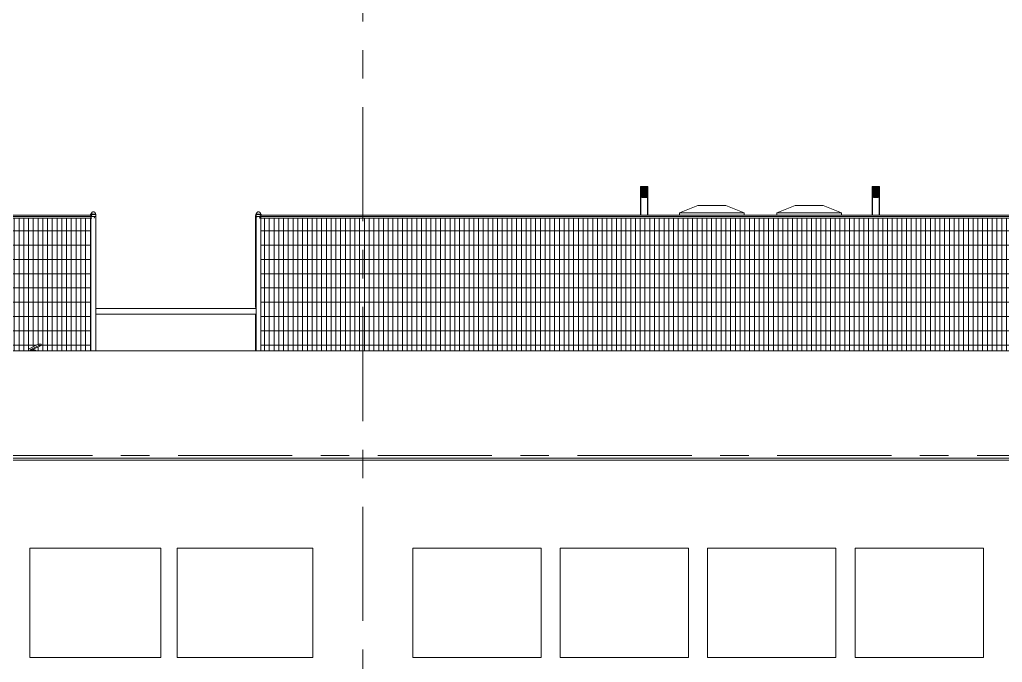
# Model space of a CAD drawing. Header units: millimetres. Extents: x -38844 to 124035, y 18225 to 48099.
# Drawn here: x 75895 to 86226, y 34590 to 41345 of the extents above; entities that cross this region are included whole.
import ezdxf

# ---------------------------------------------------------------- set-up
doc = ezdxf.new("R2010")
doc.units = ezdxf.units.MM
doc.linetypes.add('IDA - Grid Line', pattern=[2100, 1200, -300, 300, -300])
doc.layers.add('0-1', color=7, linetype='Continuous', lineweight=5)
doc.layers.add('C-_SITE----_E', color=7, linetype='Continuous', lineweight=9)
for name, color, linetype, lineweight, true_color in [('A-_FLORLEVL_E-1', 9, 'IDA - Grid Line', 9, 0x808080), ('A-_FURT----_E-1', 6, 'Continuous', 9, 0xff00ff), ('A-_ROOF----_E-1', 6, 'Continuous', 9, 0xff00ff), ('A-_WALL----_E-1', 6, 'Continuous', 9, 0xff00ff), ('C-_SITE----_E-1', 6, 'Continuous', 9, 0xff00ff), ('M-_SANIFIXR_E-2', 7, 'Continuous', 9, 0x008080), ('M-_SANIFIXR_E-3', 6, 'Continuous', 9, 0xff00ff), ('S-_ANOTGRID_E-1', 9, 'IDA - Grid Line', 9, 0x808080)]:
    doc.layers.add(name, color=color, linetype=linetype, lineweight=lineweight, true_color=true_color)

# ---------------------------------------------------------------- blocks, each defined once
blk = doc.blocks.new('1599_DB_P_S_BLK2 23 0814_rvt-2-DOOR _ WINDOW SCHEDULE - ELEVATION 2 Copy 1')
at = {"layer": 'M-_SANIFIXR_E-2'}
for points in [[(-29040, 39585), (-29040, 39590), (-29091, 39590), (-29091, 39585)], [(-29040, 39582), (-29040, 39585), (-29091, 39583), (-29091, 39582)], [(-29091, 39475), (-29040, 39475), (-29040, 39582), (-29091, 39582)], [(-26605, 39585), (-26605, 39590), (-26656, 39590), (-26656, 39585)], [(-26605, 39582), (-26605, 39585), (-26656, 39583), (-26656, 39582)], [(-26605, 39475), (-26605, 39582), (-26656, 39582), (-26656, 39475)]]:
    blk.add_hatch(color=8, dxfattribs=at).paths.add_polyline_path(points)
at = {"layer": 'M-_SANIFIXR_E-3', "color": 8}
for p, q in [((-29104, 39590), (-29101, 39590)), ((-29104, 39289), (-29104, 39590)), ((-29101, 39590), (-29091, 39590)), ((-29101, 39590), (-29101, 39289)), ((-29091, 39585), (-29091, 39590)), ((-29091, 39590), (-29040, 39590)), ((-29091, 39582), (-29091, 39585)), ((-29091, 39585), (-29040, 39585)), ((-29091, 39475), (-29091, 39582)), ((-29040, 39590), (-29031, 39590)), ((-29040, 39590), (-29040, 39585)), ((-29040, 39585), (-29040, 39582)), ((-29040, 39582), (-29040, 39475)), ((-29031, 39590), (-29028, 39590)), ((-29031, 39590), (-29031, 39289)), ((-29028, 39590), (-29028, 39289)), ((-26668, 39590), (-26665, 39590)), ((-26668, 39289), (-26668, 39590)), ((-26665, 39590), (-26656, 39590)), ((-26665, 39289), (-26665, 39590)), ((-26656, 39585), (-26656, 39590)), ((-26656, 39590), (-26605, 39590)), ((-26656, 39582), (-26656, 39585)), ((-26656, 39585), (-26605, 39585)), ((-26656, 39475), (-26656, 39582)), ((-26605, 39590), (-26595, 39590)), ((-26605, 39590), (-26605, 39585)), ((-26605, 39585), (-26605, 39582)), ((-26605, 39582), (-26605, 39475)), ((-26595, 39590), (-26592, 39590)), ((-26595, 39289), (-26595, 39590)), ((-26592, 39590), (-26592, 39289)), ((-29091, 39475), (-29040, 39475)), ((-26656, 39475), (-26605, 39475)), ((-28503, 39390), (-28696, 39315)), ((-28503, 39390), (-28209, 39390)), ((-28016, 39315), (-28209, 39390)), ((-27480, 39390), (-27673, 39315)), ((-27480, 39390), (-27186, 39390)), ((-26993, 39315), (-27186, 39390)), ((-28696, 39315), (-28696, 39290)), ((-28696, 39315), (-28016, 39315)), ((-28696, 39290), (-28016, 39290)), ((-28016, 39290), (-28016, 39315)), ((-27673, 39315), (-27673, 39290)), ((-27673, 39315), (-26993, 39315)), ((-27673, 39290), (-26993, 39290)), ((-26993, 39290), (-26993, 39315))]:
    blk.add_line(p, q, dxfattribs=at)
blk = doc.blocks.new('IDA- Fire Extinguisher - 3kg AB-3508502-DOOR _ WINDOW SCHEDULE - ELEVATION 2 Copy 1')
at = {"layer": 'A-_FURT----_E-1'}
for p, q in [((-9034, 37935), (-9137, 37882)), ((-9119, 37873), (-9026, 37921)), ((-9004, 37921), (-9097, 37873)), ((-9026, 37935), (-9034, 37935)), ((-9026, 37921), (-9026, 37935)), ((-9004, 37935), (-9026, 37935)), ((-9004, 37921), (-9026, 37921)), ((-9004, 37935), (-9004, 37921)), ((-9137, 37882), (-9137, 37865)), ((-9119, 37865), (-9119, 37873)), ((-9097, 37873), (-9119, 37873)), ((-9097, 37873), (-9097, 37865)), ((-9073, 37874), (-9089, 37874))]:
    blk.add_line(p, q, dxfattribs=at)
for centre, end_param in [((-9089, 37839), 6.544985), ((-9073, 37839), 6.283185)]:
    blk.add_ellipse(centre, major_axis=(0, 35), ratio=0.707107, start_param=5.576036, end_param=end_param, dxfattribs=at)
blk = doc.blocks.new('BRC FENCE - BRC FENCE-6054296-DOOR _ WINDOW SCHEDULE - ELEVATION 2 Copy 1')
at = {"layer": 'C-_SITE----_E'}
h = blk.add_hatch(dxfattribs=at)
h.set_pattern_fill('FP_3', color=256, style=0, pattern_type=2)
h.set_pattern_definition([(0, (-28880.76, 38224.78), (0, 150), []), (90, (-28880.76, 38224.78), (-50, 3e-15), [])])
h.paths.add_polyline_path([(-26684, 37865), (-24664, 37865), (-24664, 39260), (-33098, 39260), (-33098, 37865), (-26859, 37865)])
at = {"layer": 'C-_SITE----_E-1'}
for p, q in [((-33146, 39297), (-33146, 39275)), ((-33146, 39275), (-33146, 37865)), ((-33137, 39297), (-33145, 39297)), ((-33121, 39275), (-33145, 39275)), ((-33145, 39275), (-33121, 39275)), ((-33121, 39302), (-33143, 39302)), ((-33121, 39297), (-33136, 39297)), ((-33100, 39302), (-33121, 39302)), ((-33098, 39297), (-33121, 39297)), ((-33102, 39275), (-33121, 39275)), ((-33121, 39275), (-33102, 39275)), ((-24655, 39290), (-33107, 39290)), ((-33103, 39275), (-24659, 39275)), ((-33096, 39275), (-33096, 39297)), ((-33096, 37865), (-33096, 39275)), ((-24665, 39297), (-24665, 39275)), ((-24665, 39275), (-24665, 37865)), ((-24640, 39297), (-24664, 39297)), ((-24640, 39302), (-24662, 39302)), ((-24640, 39275), (-24660, 39275)), ((-24660, 39275), (-24640, 39275)), ((-24618, 39302), (-24640, 39302)), ((-24616, 39297), (-24640, 39297)), ((-24616, 39275), (-24640, 39275)), ((-24640, 39275), (-24616, 39275)), ((-24615, 39275), (-24615, 39297)), ((-24615, 37865), (-24615, 39275)), ((-33107, 39260), (-24655, 39260))]:
    blk.add_line(p, q, dxfattribs=at)
at = {"layer": 'C-_SITE----_E-1', "flags": 128}
for points in [[(-33146, 39297), (-33147, 39297), (-33147, 39297), (-33147, 39297), (-33147, 39297), (-33147, 39297), (-33147, 39297), (-33147, 39297), (-33147, 39297), (-33147, 39297), (-33147, 39297), (-33147, 39297), (-33148, 39297), (-33148, 39297), (-33148, 39297), (-33148, 39297), (-33148, 39297), (-33148, 39298), (-33148, 39298), (-33148, 39298), (-33148, 39298), (-33148, 39298), (-33148, 39298), (-33148, 39298), (-33148, 39298), (-33148, 39298), (-33148, 39298), (-33149, 39298), (-33149, 39298), (-33149, 39298), (-33149, 39299), (-33149, 39299), (-33149, 39299), (-33149, 39299), (-33149, 39299), (-33149, 39299), (-33149, 39299), (-33149, 39299), (-33149, 39299), (-33149, 39299), (-33149, 39299), (-33149, 39300), (-33149, 39300), (-33149, 39300), (-33149, 39300), (-33149, 39300), (-33149, 39300), (-33149, 39300), (-33149, 39300), (-33149, 39300), (-33149, 39300), (-33149, 39300), (-33148, 39301), (-33148, 39301), (-33148, 39301), (-33148, 39301), (-33148, 39301), (-33148, 39301), (-33148, 39301), (-33148, 39301), (-33148, 39301), (-33148, 39301), (-33148, 39301), (-33148, 39301), (-33148, 39301), (-33148, 39301), (-33148, 39301), (-33147, 39302), (-33147, 39302), (-33147, 39302), (-33147, 39302), (-33147, 39302), (-33147, 39302), (-33147, 39302), (-33147, 39302), (-33147, 39302), (-33147, 39302), (-33147, 39302), (-33146, 39302), (-33146, 39302)], [(-33121, 39302), (-33122, 39302), (-33123, 39302), (-33124, 39302), (-33125, 39302), (-33126, 39302), (-33127, 39302), (-33128, 39302), (-33129, 39302), (-33130, 39302), (-33131, 39302), (-33132, 39302), (-33133, 39302), (-33134, 39302), (-33135, 39302), (-33136, 39302), (-33136, 39302), (-33137, 39302), (-33138, 39302), (-33139, 39302), (-33139, 39302), (-33140, 39302), (-33141, 39302), (-33141, 39302), (-33142, 39302), (-33142, 39302), (-33143, 39302), (-33143, 39302), (-33144, 39302), (-33144, 39302), (-33145, 39302), (-33145, 39302), (-33145, 39302), (-33146, 39302), (-33146, 39302), (-33146, 39302), (-33146, 39302), (-33146, 39302), (-33146, 39302), (-33146, 39302)], [(-33146, 39302), (-33146, 39302), (-33146, 39302), (-33146, 39302), (-33146, 39302), (-33146, 39302), (-33146, 39302), (-33145, 39302), (-33145, 39302), (-33145, 39302), (-33144, 39302), (-33144, 39302), (-33144, 39302), (-33143, 39302)], [(-33144, 39297), (-33145, 39297), (-33145, 39297), (-33145, 39297), (-33146, 39297), (-33146, 39297), (-33146, 39297), (-33146, 39297), (-33146, 39297), (-33146, 39297), (-33146, 39297)], [(-33146, 39297), (-33146, 39297), (-33146, 39297), (-33146, 39297), (-33146, 39297), (-33146, 39297), (-33146, 39297), (-33145, 39297), (-33145, 39297), (-33145, 39297), (-33144, 39297), (-33144, 39297), (-33144, 39297), (-33143, 39297), (-33143, 39297), (-33142, 39297), (-33141, 39297), (-33141, 39297), (-33140, 39297), (-33140, 39297), (-33139, 39297), (-33138, 39297), (-33137, 39297), (-33137, 39297), (-33136, 39297), (-33135, 39297), (-33134, 39297), (-33133, 39297), (-33132, 39297), (-33131, 39297), (-33130, 39297), (-33130, 39297), (-33129, 39297), (-33128, 39297), (-33127, 39297), (-33126, 39297), (-33125, 39297), (-33124, 39297), (-33123, 39297), (-33122, 39297), (-33121, 39297)], [(-33144, 39302), (-33144, 39303), (-33144, 39304), (-33144, 39305), (-33144, 39305), (-33144, 39306), (-33144, 39307), (-33144, 39308), (-33143, 39309), (-33143, 39310), (-33143, 39311), (-33142, 39312), (-33142, 39312), (-33141, 39313), (-33141, 39314), (-33140, 39315), (-33140, 39315), (-33139, 39316), (-33139, 39317), (-33138, 39318), (-33137, 39318), (-33137, 39319), (-33136, 39319), (-33135, 39320), (-33135, 39321), (-33134, 39321), (-33133, 39322), (-33132, 39322), (-33131, 39322), (-33131, 39323), (-33130, 39323), (-33129, 39324), (-33128, 39324), (-33127, 39324), (-33126, 39324), (-33125, 39324), (-33124, 39325), (-33123, 39325), (-33123, 39325), (-33122, 39325), (-33121, 39325)], [(-33121, 39325), (-33120, 39325), (-33120, 39325), (-33119, 39325), (-33118, 39324), (-33117, 39324), (-33116, 39324), (-33115, 39324), (-33114, 39324), (-33113, 39323), (-33112, 39323), (-33112, 39323), (-33111, 39322), (-33110, 39322), (-33109, 39321), (-33108, 39321), (-33108, 39320), (-33107, 39320), (-33106, 39319), (-33106, 39318), (-33105, 39318), (-33104, 39317), (-33104, 39316), (-33103, 39316), (-33103, 39315), (-33102, 39314), (-33102, 39313), (-33101, 39313), (-33101, 39312), (-33100, 39311), (-33100, 39310), (-33100, 39309), (-33099, 39308), (-33099, 39307), (-33099, 39307), (-33099, 39306), (-33099, 39305), (-33099, 39304), (-33098, 39303), (-33098, 39302), (-33098, 39302)], [(-33096, 39302), (-33096, 39302), (-33096, 39302), (-33097, 39302), (-33097, 39302), (-33097, 39302), (-33097, 39302), (-33097, 39302), (-33098, 39302), (-33098, 39302), (-33098, 39302), (-33099, 39302), (-33099, 39302), (-33100, 39302), (-33100, 39302), (-33101, 39302), (-33101, 39302), (-33102, 39302), (-33103, 39302), (-33103, 39302), (-33104, 39302), (-33105, 39302), (-33105, 39302), (-33106, 39302), (-33107, 39302), (-33108, 39302), (-33109, 39302), (-33110, 39302), (-33111, 39302), (-33111, 39302), (-33112, 39302), (-33113, 39302), (-33114, 39302), (-33115, 39302), (-33116, 39302), (-33117, 39302), (-33118, 39302), (-33119, 39302), (-33120, 39302), (-33121, 39302), (-33121, 39302)], [(-33121, 39297), (-33120, 39297), (-33119, 39297), (-33118, 39297), (-33117, 39297), (-33116, 39297), (-33115, 39297), (-33115, 39297), (-33114, 39297), (-33113, 39297), (-33112, 39297), (-33111, 39297), (-33110, 39297), (-33109, 39297), (-33108, 39297), (-33107, 39297), (-33106, 39297), (-33106, 39297), (-33105, 39297), (-33104, 39297), (-33103, 39297), (-33103, 39297), (-33102, 39297), (-33102, 39297), (-33101, 39297), (-33100, 39297), (-33100, 39297), (-33099, 39297), (-33099, 39297), (-33098, 39297), (-33098, 39297), (-33098, 39297), (-33097, 39297), (-33097, 39297), (-33097, 39297), (-33097, 39297), (-33097, 39297), (-33097, 39297), (-33096, 39297), (-33096, 39297)], [(-33099, 39302), (-33099, 39302), (-33098, 39302), (-33098, 39302), (-33098, 39302), (-33097, 39302), (-33097, 39302), (-33097, 39302), (-33097, 39302), (-33097, 39302), (-33097, 39302), (-33096, 39302), (-33096, 39302)], [(-33096, 39297), (-33096, 39297), (-33096, 39297), (-33097, 39297), (-33097, 39297), (-33097, 39297), (-33097, 39297), (-33097, 39297), (-33098, 39297), (-33098, 39297), (-33098, 39297)], [(-33096, 39302), (-33096, 39302), (-33096, 39302), (-33096, 39302), (-33096, 39302), (-33096, 39302), (-33096, 39302), (-33096, 39302), (-33096, 39302), (-33096, 39302), (-33095, 39302), (-33095, 39302), (-33095, 39301), (-33095, 39301), (-33095, 39301), (-33095, 39301), (-33095, 39301), (-33095, 39301), (-33095, 39301), (-33095, 39301), (-33095, 39301), (-33095, 39301), (-33095, 39301), (-33095, 39301), (-33094, 39301), (-33094, 39301), (-33094, 39301), (-33094, 39300), (-33094, 39300), (-33094, 39300), (-33094, 39300), (-33094, 39300), (-33094, 39300), (-33094, 39300), (-33094, 39300), (-33094, 39300), (-33094, 39300), (-33094, 39300), (-33094, 39299), (-33094, 39299), (-33094, 39299), (-33094, 39299), (-33094, 39299), (-33094, 39299), (-33094, 39299), (-33094, 39299), (-33094, 39299), (-33094, 39299), (-33094, 39299), (-33094, 39298), (-33094, 39298), (-33094, 39298), (-33094, 39298), (-33094, 39298), (-33094, 39298), (-33094, 39298), (-33095, 39298), (-33095, 39298), (-33095, 39298), (-33095, 39298), (-33095, 39298), (-33095, 39298), (-33095, 39297), (-33095, 39297), (-33095, 39297), (-33095, 39297), (-33095, 39297), (-33095, 39297), (-33095, 39297), (-33096, 39297), (-33096, 39297), (-33096, 39297), (-33096, 39297), (-33096, 39297), (-33096, 39297), (-33096, 39297), (-33096, 39297), (-33096, 39297), (-33096, 39297), (-33096, 39297)], [(-24665, 39297), (-24665, 39297), (-24665, 39297), (-24665, 39297), (-24665, 39297), (-24666, 39297), (-24666, 39297), (-24666, 39297), (-24666, 39297), (-24666, 39297), (-24666, 39297), (-24666, 39297), (-24666, 39297), (-24666, 39297), (-24666, 39297), (-24666, 39297), (-24667, 39298), (-24667, 39298), (-24667, 39298), (-24667, 39298), (-24667, 39298), (-24667, 39298), (-24667, 39298), (-24667, 39298), (-24667, 39298), (-24667, 39298), (-24667, 39298), (-24667, 39298), (-24667, 39298), (-24667, 39298), (-24667, 39299), (-24667, 39299), (-24667, 39299), (-24667, 39299), (-24667, 39299), (-24667, 39299), (-24667, 39299), (-24667, 39299), (-24667, 39299), (-24667, 39299), (-24667, 39299), (-24667, 39300), (-24667, 39300), (-24667, 39300), (-24667, 39300), (-24667, 39300), (-24667, 39300), (-24667, 39300), (-24667, 39300), (-24667, 39300), (-24667, 39300), (-24667, 39300), (-24667, 39301), (-24667, 39301), (-24667, 39301), (-24667, 39301), (-24667, 39301), (-24667, 39301), (-24667, 39301), (-24667, 39301), (-24667, 39301), (-24667, 39301), (-24667, 39301), (-24666, 39301), (-24666, 39301), (-24666, 39301), (-24666, 39302), (-24666, 39302), (-24666, 39302), (-24666, 39302), (-24666, 39302), (-24666, 39302), (-24666, 39302), (-24666, 39302), (-24666, 39302), (-24665, 39302), (-24665, 39302), (-24665, 39302), (-24665, 39302), (-24665, 39302)], [(-24640, 39302), (-24641, 39302), (-24642, 39302), (-24643, 39302), (-24644, 39302), (-24645, 39302), (-24646, 39302), (-24647, 39302), (-24648, 39302), (-24649, 39302), (-24650, 39302), (-24651, 39302), (-24652, 39302), (-24653, 39302), (-24653, 39302), (-24654, 39302), (-24655, 39302), (-24656, 39302), (-24657, 39302), (-24657, 39302), (-24658, 39302), (-24659, 39302), (-24659, 39302), (-24660, 39302), (-24661, 39302), (-24661, 39302), (-24662, 39302), (-24662, 39302), (-24663, 39302), (-24663, 39302), (-24663, 39302), (-24664, 39302), (-24664, 39302), (-24664, 39302), (-24665, 39302), (-24665, 39302), (-24665, 39302), (-24665, 39302), (-24665, 39302), (-24665, 39302)], [(-24665, 39302), (-24665, 39302), (-24665, 39302), (-24665, 39302), (-24665, 39302), (-24665, 39302), (-24664, 39302), (-24664, 39302), (-24664, 39302), (-24664, 39302), (-24663, 39302), (-24663, 39302), (-24662, 39302), (-24662, 39302)], [(-24663, 39297), (-24663, 39297), (-24664, 39297), (-24664, 39297), (-24664, 39297), (-24665, 39297), (-24665, 39297), (-24665, 39297), (-24665, 39297), (-24665, 39297), (-24665, 39297)], [(-24665, 39297), (-24665, 39297), (-24665, 39297), (-24665, 39297), (-24665, 39297), (-24665, 39297), (-24664, 39297), (-24664, 39297), (-24664, 39297), (-24664, 39297), (-24663, 39297), (-24663, 39297), (-24662, 39297), (-24662, 39297), (-24661, 39297), (-24661, 39297), (-24660, 39297), (-24660, 39297), (-24659, 39297), (-24658, 39297), (-24658, 39297), (-24657, 39297), (-24656, 39297), (-24655, 39297), (-24654, 39297), (-24654, 39297), (-24653, 39297), (-24652, 39297), (-24651, 39297), (-24650, 39297), (-24649, 39297), (-24648, 39297), (-24647, 39297), (-24646, 39297), (-24645, 39297), (-24644, 39297), (-24643, 39297), (-24642, 39297), (-24641, 39297), (-24640, 39297), (-24640, 39297)], [(-24663, 39302), (-24663, 39303), (-24663, 39304), (-24663, 39305), (-24663, 39305), (-24663, 39306), (-24662, 39307), (-24662, 39308), (-24662, 39309), (-24662, 39310), (-24661, 39311), (-24661, 39312), (-24661, 39312), (-24660, 39313), (-24660, 39314), (-24659, 39315), (-24659, 39316), (-24658, 39316), (-24657, 39317), (-24657, 39318), (-24656, 39318), (-24655, 39319), (-24655, 39320), (-24654, 39320), (-24653, 39321), (-24653, 39321), (-24652, 39322), (-24651, 39322), (-24650, 39323), (-24649, 39323), (-24648, 39323), (-24648, 39324), (-24647, 39324), (-24646, 39324), (-24645, 39324), (-24644, 39324), (-24643, 39325), (-24642, 39325), (-24641, 39325), (-24640, 39325), (-24640, 39325)], [(-24640, 39325), (-24639, 39325), (-24638, 39325), (-24637, 39325), (-24636, 39325), (-24636, 39324), (-24635, 39324), (-24634, 39324), (-24633, 39324), (-24632, 39323), (-24631, 39323), (-24630, 39323), (-24629, 39322), (-24629, 39322), (-24628, 39321), (-24627, 39321), (-24626, 39320), (-24626, 39320), (-24625, 39319), (-24624, 39318), (-24624, 39318), (-24623, 39317), (-24622, 39316), (-24622, 39316), (-24621, 39315), (-24621, 39314), (-24620, 39313), (-24620, 39313), (-24619, 39312), (-24619, 39311), (-24619, 39310), (-24618, 39309), (-24618, 39308), (-24618, 39308), (-24618, 39307), (-24617, 39306), (-24617, 39305), (-24617, 39304), (-24617, 39303), (-24617, 39302), (-24617, 39302)], [(-24615, 39302), (-24615, 39302), (-24615, 39302), (-24615, 39302), (-24615, 39302), (-24616, 39302), (-24616, 39302), (-24616, 39302), (-24616, 39302), (-24617, 39302), (-24617, 39302), (-24617, 39302), (-24618, 39302), (-24618, 39302), (-24619, 39302), (-24619, 39302), (-24620, 39302), (-24621, 39302), (-24621, 39302), (-24622, 39302), (-24623, 39302), (-24623, 39302), (-24624, 39302), (-24625, 39302), (-24626, 39302), (-24627, 39302), (-24627, 39302), (-24628, 39302), (-24629, 39302), (-24630, 39302), (-24631, 39302), (-24632, 39302), (-24633, 39302), (-24634, 39302), (-24635, 39302), (-24636, 39302), (-24637, 39302), (-24638, 39302), (-24639, 39302), (-24640, 39302), (-24640, 39302)], [(-24640, 39297), (-24639, 39297), (-24638, 39297), (-24637, 39297), (-24636, 39297), (-24635, 39297), (-24634, 39297), (-24633, 39297), (-24632, 39297), (-24631, 39297), (-24630, 39297), (-24629, 39297), (-24629, 39297), (-24628, 39297), (-24627, 39297), (-24626, 39297), (-24625, 39297), (-24624, 39297), (-24624, 39297), (-24623, 39297), (-24622, 39297), (-24621, 39297), (-24621, 39297), (-24620, 39297), (-24620, 39297), (-24619, 39297), (-24619, 39297), (-24618, 39297), (-24618, 39297), (-24617, 39297), (-24617, 39297), (-24616, 39297), (-24616, 39297), (-24616, 39297), (-24616, 39297), (-24615, 39297), (-24615, 39297), (-24615, 39297), (-24615, 39297), (-24615, 39297)], [(-24618, 39302), (-24618, 39302), (-24617, 39302), (-24617, 39302), (-24616, 39302), (-24616, 39302), (-24616, 39302), (-24616, 39302), (-24615, 39302), (-24615, 39302), (-24615, 39302), (-24615, 39302), (-24615, 39302)], [(-24615, 39297), (-24615, 39297), (-24615, 39297), (-24615, 39297), (-24615, 39297), (-24616, 39297), (-24616, 39297), (-24616, 39297), (-24616, 39297), (-24617, 39297), (-24617, 39297)], [(-24615, 39302), (-24615, 39302), (-24615, 39302), (-24615, 39302), (-24615, 39302), (-24615, 39302), (-24615, 39302), (-24614, 39302), (-24614, 39302), (-24614, 39302), (-24614, 39302), (-24614, 39302), (-24614, 39302), (-24614, 39301), (-24614, 39301), (-24614, 39301), (-24614, 39301), (-24614, 39301), (-24614, 39301), (-24613, 39301), (-24613, 39301), (-24613, 39301), (-24613, 39301), (-24613, 39301), (-24613, 39301), (-24613, 39301), (-24613, 39301), (-24613, 39301), (-24613, 39300), (-24613, 39300), (-24613, 39300), (-24613, 39300), (-24613, 39300), (-24613, 39300), (-24613, 39300), (-24613, 39300), (-24613, 39300), (-24613, 39300), (-24613, 39300), (-24613, 39299), (-24613, 39299), (-24613, 39299), (-24613, 39299), (-24613, 39299), (-24613, 39299), (-24613, 39299), (-24613, 39299), (-24613, 39299), (-24613, 39299), (-24613, 39299), (-24613, 39298), (-24613, 39298), (-24613, 39298), (-24613, 39298), (-24613, 39298), (-24613, 39298), (-24613, 39298), (-24613, 39298), (-24613, 39298), (-24613, 39298), (-24613, 39298), (-24614, 39298), (-24614, 39298), (-24614, 39297), (-24614, 39297), (-24614, 39297), (-24614, 39297), (-24614, 39297), (-24614, 39297), (-24614, 39297), (-24614, 39297), (-24614, 39297), (-24614, 39297), (-24615, 39297), (-24615, 39297), (-24615, 39297), (-24615, 39297), (-24615, 39297), (-24615, 39297), (-24615, 39297)]]:
    blk.add_lwpolyline(points, dxfattribs=at)
blk = doc.blocks.new('BRC FENCE - BRC FENCE-6054493-DOOR _ WINDOW SCHEDULE - ELEVATION 2 Copy 1')
at = {"layer": 'C-_SITE----_E-1'}
for p, q in [((-33152, 39283), (-33152, 39261)), ((-33152, 39261), (-33152, 38320)), ((-33146, 39283), (-33151, 39283)), ((-33146, 39261), (-33151, 39261)), ((-33151, 39261), (-33146, 39261)), ((-33146, 39288), (-33149, 39288)), ((-33146, 39297), (-33146, 39275)), ((-33146, 39275), (-33146, 37865)), ((-33137, 39297), (-33145, 39297)), ((-33121, 39275), (-33145, 39275)), ((-33145, 39275), (-33121, 39275)), ((-33121, 39302), (-33143, 39302)), ((-33135, 39280), (-33139, 39270)), ((-33136, 39309), (-33135, 39309)), ((-33121, 39297), (-33136, 39297)), ((-33100, 39302), (-33121, 39302)), ((-33098, 39297), (-33121, 39297)), ((-33102, 39275), (-33121, 39275)), ((-33121, 39275), (-33102, 39275)), ((-33112, 39259), (-33107, 39269)), ((-33109, 39302), (-33108, 39301)), ((-33106, 39298), (-33106, 39297)), ((-33096, 39275), (-33096, 39297)), ((-33096, 37865), (-33096, 39275)), ((-33152, 38250), (-33152, 37865))]:
    blk.add_line(p, q, dxfattribs=at)
at = {"layer": 'C-_SITE----_E-1', "flags": 128}
for points in [[(-33152, 39283), (-33152, 39283), (-33152, 39283), (-33152, 39283), (-33152, 39283), (-33152, 39283), (-33152, 39283), (-33152, 39283), (-33153, 39283), (-33153, 39283), (-33153, 39283), (-33153, 39283), (-33153, 39284), (-33153, 39284), (-33153, 39284), (-33153, 39284), (-33153, 39284), (-33153, 39284), (-33153, 39284), (-33153, 39284), (-33154, 39284), (-33154, 39284), (-33154, 39284), (-33154, 39284), (-33154, 39284), (-33154, 39284), (-33154, 39284), (-33154, 39285), (-33154, 39285), (-33154, 39285), (-33154, 39285), (-33154, 39285), (-33154, 39285), (-33154, 39285), (-33154, 39285), (-33154, 39285), (-33154, 39285), (-33154, 39285), (-33154, 39286), (-33154, 39286), (-33154, 39286), (-33154, 39286), (-33154, 39286), (-33154, 39286), (-33154, 39286), (-33154, 39286), (-33154, 39286), (-33154, 39286), (-33154, 39286), (-33154, 39287), (-33154, 39287), (-33154, 39287), (-33154, 39287), (-33154, 39287), (-33154, 39287), (-33154, 39287), (-33154, 39287), (-33154, 39287), (-33154, 39287), (-33154, 39287), (-33153, 39287), (-33153, 39287), (-33153, 39288), (-33153, 39288), (-33153, 39288), (-33153, 39288), (-33153, 39288), (-33153, 39288), (-33153, 39288), (-33153, 39288), (-33153, 39288), (-33153, 39288), (-33152, 39288), (-33152, 39288), (-33152, 39288), (-33152, 39288), (-33152, 39288), (-33152, 39288), (-33152, 39288), (-33152, 39288)], [(-33145, 39288), (-33146, 39288), (-33147, 39288), (-33147, 39288), (-33148, 39288), (-33148, 39288), (-33149, 39288), (-33149, 39288), (-33150, 39288), (-33150, 39288), (-33150, 39288), (-33151, 39288), (-33151, 39288), (-33151, 39288), (-33151, 39288), (-33152, 39288), (-33152, 39288), (-33152, 39288), (-33152, 39288)], [(-33152, 39288), (-33152, 39288), (-33152, 39288), (-33152, 39288), (-33152, 39288), (-33151, 39288), (-33151, 39288), (-33151, 39288), (-33151, 39288), (-33150, 39288), (-33150, 39288), (-33149, 39288), (-33149, 39288), (-33149, 39288)], [(-33150, 39283), (-33150, 39283), (-33150, 39283), (-33151, 39283), (-33151, 39283), (-33151, 39283), (-33151, 39283), (-33152, 39283), (-33152, 39283), (-33152, 39283), (-33152, 39283)], [(-33152, 39283), (-33152, 39283), (-33152, 39283), (-33152, 39283), (-33152, 39283), (-33151, 39283), (-33151, 39283), (-33151, 39283), (-33151, 39283), (-33150, 39283), (-33150, 39283), (-33149, 39283), (-33149, 39283), (-33149, 39283), (-33148, 39283), (-33147, 39283), (-33147, 39283), (-33146, 39283), (-33146, 39283), (-33145, 39283)], [(-33150, 39288), (-33150, 39289), (-33150, 39290), (-33150, 39291), (-33150, 39292), (-33149, 39293), (-33149, 39293), (-33149, 39294), (-33149, 39295), (-33148, 39296), (-33148, 39297), (-33148, 39298), (-33147, 39299), (-33147, 39299), (-33146, 39300), (-33146, 39301), (-33145, 39302), (-33145, 39302), (-33144, 39303), (-33143, 39304), (-33143, 39305)], [(-33146, 39297), (-33147, 39297), (-33147, 39297), (-33147, 39297), (-33147, 39297), (-33147, 39297), (-33147, 39297), (-33147, 39297), (-33147, 39297), (-33147, 39297), (-33147, 39297), (-33147, 39297), (-33148, 39297), (-33148, 39297), (-33148, 39297), (-33148, 39297), (-33148, 39297), (-33148, 39298), (-33148, 39298), (-33148, 39298), (-33148, 39298), (-33148, 39298), (-33148, 39298), (-33148, 39298), (-33148, 39298), (-33148, 39298), (-33148, 39298), (-33149, 39298), (-33149, 39298), (-33149, 39298), (-33149, 39299), (-33149, 39299), (-33149, 39299), (-33149, 39299), (-33149, 39299), (-33149, 39299), (-33149, 39299), (-33149, 39299), (-33149, 39299), (-33149, 39299), (-33149, 39299), (-33149, 39300), (-33149, 39300), (-33149, 39300), (-33149, 39300), (-33149, 39300), (-33149, 39300), (-33149, 39300), (-33149, 39300), (-33149, 39300), (-33149, 39300), (-33149, 39300), (-33148, 39301), (-33148, 39301), (-33148, 39301), (-33148, 39301), (-33148, 39301), (-33148, 39301), (-33148, 39301), (-33148, 39301), (-33148, 39301), (-33148, 39301), (-33148, 39301), (-33148, 39301), (-33148, 39301), (-33148, 39301), (-33148, 39301), (-33147, 39302), (-33147, 39302), (-33147, 39302), (-33147, 39302), (-33147, 39302), (-33147, 39302), (-33147, 39302), (-33147, 39302), (-33147, 39302), (-33147, 39302), (-33147, 39302), (-33146, 39302), (-33146, 39302)], [(-33121, 39302), (-33122, 39302), (-33123, 39302), (-33124, 39302), (-33125, 39302), (-33126, 39302), (-33127, 39302), (-33128, 39302), (-33129, 39302), (-33130, 39302), (-33131, 39302), (-33132, 39302), (-33133, 39302), (-33134, 39302), (-33135, 39302), (-33136, 39302), (-33136, 39302), (-33137, 39302), (-33138, 39302), (-33139, 39302), (-33139, 39302), (-33140, 39302), (-33141, 39302), (-33141, 39302), (-33142, 39302), (-33142, 39302), (-33143, 39302), (-33143, 39302), (-33144, 39302), (-33144, 39302), (-33145, 39302), (-33145, 39302), (-33145, 39302), (-33146, 39302), (-33146, 39302), (-33146, 39302), (-33146, 39302), (-33146, 39302), (-33146, 39302), (-33146, 39302)], [(-33146, 39302), (-33146, 39302), (-33146, 39302), (-33146, 39302), (-33146, 39302), (-33146, 39302), (-33146, 39302), (-33145, 39302), (-33145, 39302), (-33145, 39302), (-33144, 39302), (-33144, 39302), (-33144, 39302), (-33143, 39302)], [(-33144, 39297), (-33145, 39297), (-33145, 39297), (-33145, 39297), (-33146, 39297), (-33146, 39297), (-33146, 39297), (-33146, 39297), (-33146, 39297), (-33146, 39297), (-33146, 39297)], [(-33146, 39297), (-33146, 39297), (-33146, 39297), (-33146, 39297), (-33146, 39297), (-33146, 39297), (-33146, 39297), (-33145, 39297), (-33145, 39297), (-33145, 39297), (-33144, 39297), (-33144, 39297), (-33144, 39297), (-33143, 39297), (-33143, 39297), (-33142, 39297), (-33141, 39297), (-33141, 39297), (-33140, 39297), (-33140, 39297), (-33139, 39297), (-33138, 39297), (-33137, 39297), (-33137, 39297), (-33136, 39297), (-33135, 39297), (-33134, 39297), (-33133, 39297), (-33132, 39297), (-33131, 39297), (-33130, 39297), (-33130, 39297), (-33129, 39297), (-33128, 39297), (-33127, 39297), (-33126, 39297), (-33125, 39297), (-33124, 39297), (-33123, 39297), (-33122, 39297), (-33121, 39297)], [(-33144, 39302), (-33144, 39303), (-33144, 39304), (-33144, 39305), (-33144, 39305), (-33144, 39306), (-33144, 39307), (-33144, 39308), (-33143, 39309), (-33143, 39310), (-33143, 39311), (-33142, 39312), (-33142, 39312), (-33141, 39313), (-33141, 39314), (-33140, 39315), (-33140, 39315), (-33139, 39316), (-33139, 39317), (-33138, 39318), (-33137, 39318), (-33137, 39319), (-33136, 39319), (-33135, 39320), (-33135, 39321), (-33134, 39321), (-33133, 39322), (-33132, 39322), (-33131, 39322), (-33131, 39323), (-33130, 39323), (-33129, 39324), (-33128, 39324), (-33127, 39324), (-33126, 39324), (-33125, 39324), (-33124, 39325), (-33123, 39325), (-33123, 39325), (-33122, 39325), (-33121, 39325)], [(-33121, 39325), (-33120, 39325), (-33120, 39325), (-33119, 39325), (-33118, 39324), (-33117, 39324), (-33116, 39324), (-33115, 39324), (-33114, 39324), (-33113, 39323), (-33112, 39323), (-33112, 39323), (-33111, 39322), (-33110, 39322), (-33109, 39321), (-33108, 39321), (-33108, 39320), (-33107, 39320), (-33106, 39319), (-33106, 39318), (-33105, 39318), (-33104, 39317), (-33104, 39316), (-33103, 39316), (-33103, 39315), (-33102, 39314), (-33102, 39313), (-33101, 39313), (-33101, 39312), (-33100, 39311), (-33100, 39310), (-33100, 39309), (-33099, 39308), (-33099, 39307), (-33099, 39307), (-33099, 39306), (-33099, 39305), (-33099, 39304), (-33098, 39303), (-33098, 39302), (-33098, 39302)], [(-33096, 39302), (-33096, 39302), (-33096, 39302), (-33097, 39302), (-33097, 39302), (-33097, 39302), (-33097, 39302), (-33097, 39302), (-33098, 39302), (-33098, 39302), (-33098, 39302), (-33099, 39302), (-33099, 39302), (-33100, 39302), (-33100, 39302), (-33101, 39302), (-33101, 39302), (-33102, 39302), (-33103, 39302), (-33103, 39302), (-33104, 39302), (-33105, 39302), (-33105, 39302), (-33106, 39302), (-33107, 39302), (-33108, 39302), (-33109, 39302), (-33110, 39302), (-33111, 39302), (-33111, 39302), (-33112, 39302), (-33113, 39302), (-33114, 39302), (-33115, 39302), (-33116, 39302), (-33117, 39302), (-33118, 39302), (-33119, 39302), (-33120, 39302), (-33121, 39302), (-33121, 39302)], [(-33121, 39297), (-33120, 39297), (-33119, 39297), (-33118, 39297), (-33117, 39297), (-33116, 39297), (-33115, 39297), (-33115, 39297), (-33114, 39297), (-33113, 39297), (-33112, 39297), (-33111, 39297), (-33110, 39297), (-33109, 39297), (-33108, 39297), (-33107, 39297), (-33106, 39297), (-33106, 39297), (-33105, 39297), (-33104, 39297), (-33103, 39297), (-33103, 39297), (-33102, 39297), (-33102, 39297), (-33101, 39297), (-33100, 39297), (-33100, 39297), (-33099, 39297), (-33099, 39297), (-33098, 39297), (-33098, 39297), (-33098, 39297), (-33097, 39297), (-33097, 39297), (-33097, 39297), (-33097, 39297), (-33097, 39297), (-33097, 39297), (-33096, 39297), (-33096, 39297)], [(-33099, 39302), (-33099, 39302), (-33098, 39302), (-33098, 39302), (-33098, 39302), (-33097, 39302), (-33097, 39302), (-33097, 39302), (-33097, 39302), (-33097, 39302), (-33097, 39302), (-33096, 39302), (-33096, 39302)], [(-33096, 39297), (-33096, 39297), (-33096, 39297), (-33097, 39297), (-33097, 39297), (-33097, 39297), (-33097, 39297), (-33097, 39297), (-33098, 39297), (-33098, 39297), (-33098, 39297)], [(-33096, 39302), (-33096, 39302), (-33096, 39302), (-33096, 39302), (-33096, 39302), (-33096, 39302), (-33096, 39302), (-33096, 39302), (-33096, 39302), (-33096, 39302), (-33095, 39302), (-33095, 39302), (-33095, 39301), (-33095, 39301), (-33095, 39301), (-33095, 39301), (-33095, 39301), (-33095, 39301), (-33095, 39301), (-33095, 39301), (-33095, 39301), (-33095, 39301), (-33095, 39301), (-33095, 39301), (-33094, 39301), (-33094, 39301), (-33094, 39301), (-33094, 39300), (-33094, 39300), (-33094, 39300), (-33094, 39300), (-33094, 39300), (-33094, 39300), (-33094, 39300), (-33094, 39300), (-33094, 39300), (-33094, 39300), (-33094, 39300), (-33094, 39299), (-33094, 39299), (-33094, 39299), (-33094, 39299), (-33094, 39299), (-33094, 39299), (-33094, 39299), (-33094, 39299), (-33094, 39299), (-33094, 39299), (-33094, 39299), (-33094, 39298), (-33094, 39298), (-33094, 39298), (-33094, 39298), (-33094, 39298), (-33094, 39298), (-33094, 39298), (-33095, 39298), (-33095, 39298), (-33095, 39298), (-33095, 39298), (-33095, 39298), (-33095, 39298), (-33095, 39297), (-33095, 39297), (-33095, 39297), (-33095, 39297), (-33095, 39297), (-33095, 39297), (-33095, 39297), (-33096, 39297), (-33096, 39297), (-33096, 39297), (-33096, 39297), (-33096, 39297), (-33096, 39297), (-33096, 39297), (-33096, 39297), (-33096, 39297), (-33096, 39297), (-33096, 39297)]]:
    blk.add_lwpolyline(points, dxfattribs=at)
blk = doc.blocks.new('BRC FENCE - BRC FENCE-6054857-DOOR _ WINDOW SCHEDULE - ELEVATION 2 Copy 1')
at = {"layer": 'C-_SITE----_E-1'}
for p, q in [((-34883, 39297), (-34883, 39275)), ((-34883, 39275), (-34883, 37865)), ((-34858, 39297), (-34881, 39297)), ((-34858, 39302), (-34879, 39302)), ((-34858, 39275), (-34877, 39275)), ((-34877, 39275), (-34858, 39275)), ((-34871, 39282), (-34876, 39272)), ((-34872, 39310), (-34871, 39310)), ((-34836, 39302), (-34858, 39302)), ((-34834, 39297), (-34858, 39297)), ((-34834, 39275), (-34858, 39275)), ((-34858, 39275), (-34834, 39275)), ((-34850, 39257), (-34844, 39268)), ((-34833, 39275), (-34833, 39297)), ((-34833, 37865), (-34833, 39275))]:
    blk.add_line(p, q, dxfattribs=at)
at = {"layer": 'C-_SITE----_E-1', "flags": 128}
for points in [[(-34888, 39290), (-34888, 39291), (-34888, 39292), (-34888, 39293), (-34888, 39293), (-34887, 39294), (-34887, 39295), (-34887, 39296), (-34886, 39297), (-34886, 39298), (-34886, 39299), (-34885, 39299), (-34885, 39300), (-34884, 39301), (-34884, 39302), (-34883, 39302), (-34882, 39303), (-34882, 39304), (-34881, 39304), (-34881, 39305), (-34880, 39306), (-34879, 39306)], [(-34883, 39297), (-34883, 39297), (-34883, 39297), (-34883, 39297), (-34883, 39297), (-34883, 39297), (-34883, 39297), (-34883, 39297), (-34883, 39297), (-34883, 39297), (-34883, 39297), (-34884, 39297), (-34884, 39297), (-34884, 39298), (-34884, 39298), (-34884, 39298), (-34884, 39298), (-34884, 39298), (-34884, 39298), (-34884, 39298), (-34884, 39298), (-34884, 39298), (-34884, 39298), (-34884, 39298), (-34884, 39298), (-34885, 39298), (-34885, 39298), (-34885, 39298), (-34885, 39299), (-34885, 39299), (-34885, 39299), (-34885, 39299), (-34885, 39299), (-34885, 39299), (-34885, 39299), (-34885, 39299), (-34885, 39299), (-34885, 39299), (-34885, 39299), (-34885, 39300), (-34885, 39300), (-34885, 39300), (-34885, 39300), (-34885, 39300), (-34885, 39300), (-34885, 39300), (-34885, 39300), (-34885, 39300), (-34885, 39300), (-34885, 39300), (-34885, 39301), (-34885, 39301), (-34885, 39301), (-34885, 39301), (-34885, 39301), (-34884, 39301), (-34884, 39301), (-34884, 39301), (-34884, 39301), (-34884, 39301), (-34884, 39301), (-34884, 39301), (-34884, 39301), (-34884, 39302), (-34884, 39302), (-34884, 39302), (-34884, 39302), (-34884, 39302), (-34883, 39302), (-34883, 39302), (-34883, 39302), (-34883, 39302), (-34883, 39302), (-34883, 39302), (-34883, 39302), (-34883, 39302), (-34883, 39302), (-34883, 39302), (-34883, 39302), (-34883, 39302)], [(-34858, 39302), (-34859, 39302), (-34860, 39302), (-34861, 39302), (-34862, 39302), (-34862, 39302), (-34863, 39302), (-34864, 39302), (-34865, 39302), (-34866, 39302), (-34867, 39302), (-34868, 39302), (-34869, 39302), (-34870, 39302), (-34871, 39302), (-34872, 39302), (-34872, 39302), (-34873, 39302), (-34874, 39302), (-34875, 39302), (-34875, 39302), (-34876, 39302), (-34877, 39302), (-34877, 39302), (-34878, 39302), (-34879, 39302), (-34879, 39302), (-34880, 39302), (-34880, 39302), (-34880, 39302), (-34881, 39302), (-34881, 39302), (-34881, 39302), (-34882, 39302), (-34882, 39302), (-34882, 39302), (-34882, 39302), (-34882, 39302), (-34882, 39302), (-34883, 39302)], [(-34883, 39302), (-34883, 39302), (-34882, 39302), (-34882, 39302), (-34882, 39302), (-34882, 39302), (-34882, 39302), (-34882, 39302), (-34881, 39302), (-34881, 39302), (-34881, 39302), (-34880, 39302), (-34880, 39302), (-34879, 39302)], [(-34880, 39297), (-34881, 39297), (-34881, 39297), (-34881, 39297), (-34882, 39297), (-34882, 39297), (-34882, 39297), (-34882, 39297), (-34882, 39297), (-34882, 39297), (-34883, 39297)], [(-34883, 39297), (-34883, 39297), (-34882, 39297), (-34882, 39297), (-34882, 39297), (-34882, 39297), (-34882, 39297), (-34882, 39297), (-34881, 39297), (-34881, 39297), (-34881, 39297), (-34880, 39297), (-34880, 39297), (-34879, 39297), (-34879, 39297), (-34878, 39297), (-34878, 39297), (-34877, 39297), (-34876, 39297), (-34876, 39297), (-34875, 39297), (-34874, 39297), (-34873, 39297), (-34873, 39297), (-34872, 39297), (-34871, 39297), (-34870, 39297), (-34869, 39297), (-34868, 39297), (-34868, 39297), (-34867, 39297), (-34866, 39297), (-34865, 39297), (-34864, 39297), (-34863, 39297), (-34862, 39297), (-34861, 39297), (-34860, 39297), (-34859, 39297), (-34858, 39297), (-34858, 39297)], [(-34881, 39302), (-34881, 39303), (-34880, 39304), (-34880, 39305), (-34880, 39306), (-34880, 39307), (-34880, 39307), (-34880, 39308), (-34879, 39309), (-34879, 39310), (-34879, 39311), (-34878, 39312), (-34878, 39313), (-34877, 39313), (-34877, 39314), (-34877, 39315), (-34876, 39316), (-34875, 39316), (-34875, 39317), (-34874, 39318), (-34874, 39318), (-34873, 39319), (-34872, 39320), (-34871, 39320), (-34871, 39321), (-34870, 39321), (-34869, 39322), (-34868, 39322), (-34868, 39323), (-34867, 39323), (-34866, 39323), (-34865, 39324), (-34864, 39324), (-34863, 39324), (-34862, 39324), (-34861, 39325), (-34861, 39325), (-34860, 39325), (-34859, 39325), (-34858, 39325), (-34858, 39325)], [(-34858, 39325), (-34857, 39325), (-34856, 39325), (-34855, 39325), (-34854, 39325), (-34853, 39325), (-34852, 39324), (-34851, 39324), (-34850, 39324), (-34849, 39323), (-34849, 39323), (-34848, 39323), (-34847, 39322), (-34846, 39322), (-34845, 39321), (-34845, 39321), (-34844, 39320), (-34843, 39320), (-34842, 39319), (-34842, 39319), (-34841, 39318), (-34840, 39317), (-34840, 39317), (-34839, 39316), (-34839, 39315), (-34838, 39314), (-34838, 39314), (-34837, 39313), (-34837, 39312), (-34836, 39311), (-34836, 39310), (-34836, 39309), (-34835, 39309), (-34835, 39308), (-34835, 39307), (-34835, 39306), (-34835, 39305), (-34835, 39304), (-34835, 39303), (-34835, 39302), (-34835, 39302)], [(-34833, 39302), (-34833, 39302), (-34833, 39302), (-34833, 39302), (-34833, 39302), (-34833, 39302), (-34833, 39302), (-34833, 39302), (-34834, 39302), (-34834, 39302), (-34834, 39302), (-34835, 39302), (-34835, 39302), (-34836, 39302), (-34836, 39302), (-34837, 39302), (-34837, 39302), (-34838, 39302), (-34839, 39302), (-34839, 39302), (-34840, 39302), (-34841, 39302), (-34842, 39302), (-34842, 39302), (-34843, 39302), (-34844, 39302), (-34845, 39302), (-34846, 39302), (-34847, 39302), (-34848, 39302), (-34848, 39302), (-34849, 39302), (-34850, 39302), (-34851, 39302), (-34852, 39302), (-34853, 39302), (-34854, 39302), (-34855, 39302), (-34856, 39302), (-34857, 39302), (-34858, 39302)], [(-34858, 39297), (-34857, 39297), (-34856, 39297), (-34855, 39297), (-34854, 39297), (-34853, 39297), (-34852, 39297), (-34851, 39297), (-34850, 39297), (-34849, 39297), (-34848, 39297), (-34847, 39297), (-34846, 39297), (-34845, 39297), (-34844, 39297), (-34843, 39297), (-34843, 39297), (-34842, 39297), (-34841, 39297), (-34840, 39297), (-34840, 39297), (-34839, 39297), (-34838, 39297), (-34838, 39297), (-34837, 39297), (-34836, 39297), (-34836, 39297), (-34835, 39297), (-34835, 39297), (-34835, 39297), (-34834, 39297), (-34834, 39297), (-34834, 39297), (-34833, 39297), (-34833, 39297), (-34833, 39297), (-34833, 39297), (-34833, 39297), (-34833, 39297), (-34833, 39297)], [(-34847, 39302), (-34846, 39301), (-34846, 39300), (-34845, 39300), (-34845, 39299), (-34844, 39298), (-34844, 39297)], [(-34835, 39302), (-34835, 39302), (-34835, 39302), (-34834, 39302), (-34834, 39302), (-34834, 39302), (-34833, 39302), (-34833, 39302), (-34833, 39302), (-34833, 39302), (-34833, 39302), (-34833, 39302), (-34833, 39302)], [(-34833, 39297), (-34833, 39297), (-34833, 39297), (-34833, 39297), (-34833, 39297), (-34833, 39297), (-34833, 39297), (-34833, 39297), (-34834, 39297), (-34834, 39297), (-34834, 39297)], [(-34833, 39302), (-34832, 39302), (-34832, 39302), (-34832, 39302), (-34832, 39302), (-34832, 39302), (-34832, 39302), (-34832, 39302), (-34832, 39302), (-34832, 39302), (-34832, 39302), (-34832, 39302), (-34831, 39302), (-34831, 39302), (-34831, 39302), (-34831, 39302), (-34831, 39302), (-34831, 39301), (-34831, 39301), (-34831, 39301), (-34831, 39301), (-34831, 39301), (-34831, 39301), (-34831, 39301), (-34831, 39301), (-34831, 39301), (-34830, 39301), (-34830, 39301), (-34830, 39301), (-34830, 39301), (-34830, 39300), (-34830, 39300), (-34830, 39300), (-34830, 39300), (-34830, 39300), (-34830, 39300), (-34830, 39300), (-34830, 39300), (-34830, 39300), (-34830, 39300), (-34830, 39300), (-34830, 39299), (-34830, 39299), (-34830, 39299), (-34830, 39299), (-34830, 39299), (-34830, 39299), (-34830, 39299), (-34830, 39299), (-34830, 39299), (-34830, 39299), (-34830, 39299), (-34830, 39298), (-34830, 39298), (-34831, 39298), (-34831, 39298), (-34831, 39298), (-34831, 39298), (-34831, 39298), (-34831, 39298), (-34831, 39298), (-34831, 39298), (-34831, 39298), (-34831, 39298), (-34831, 39298), (-34831, 39298), (-34831, 39298), (-34831, 39297), (-34832, 39297), (-34832, 39297), (-34832, 39297), (-34832, 39297), (-34832, 39297), (-34832, 39297), (-34832, 39297), (-34832, 39297), (-34832, 39297), (-34832, 39297), (-34832, 39297), (-34833, 39297)]]:
    blk.add_lwpolyline(points, dxfattribs=at)
blk = doc.blocks.new('BRC FENCE - BRC FENCE-6055486-DOOR _ WINDOW SCHEDULE - ELEVATION 2 Copy 1')
at = {"layer": 'C-_SITE----_E'}
h = blk.add_hatch(dxfattribs=at)
h.set_pattern_fill('FP_4', color=256, style=0, pattern_type=2)
h.set_pattern_definition([(0, (-40662.15, 38224.88), (0, 150), []), (90, (-40662.15, 38224.884), (-50, 3e-15), [])])
h.paths.add_polyline_path([(-35815, 37865), (-35540, 37865), (-35540, 37882), (-35437, 37935), (-35407, 37935), (-35407, 37921), (-35498, 37873), (-35485, 37874), (-35470, 37872), (-35459, 37865), (-34881, 37865), (-34881, 39260), (-46443, 39260), (-46443, 37865), (-35990, 37865)])
at = {"layer": 'C-_SITE----_E-1'}
for p, q in [((-34872, 39290), (-46452, 39290)), ((-46448, 39274), (-34876, 39275)), ((-34883, 39297), (-34883, 39275)), ((-34883, 39275), (-34883, 37865)), ((-34858, 39297), (-34881, 39297)), ((-34858, 39302), (-34879, 39302)), ((-34858, 39275), (-34877, 39275)), ((-34877, 39275), (-34858, 39275)), ((-34836, 39302), (-34858, 39302)), ((-34834, 39297), (-34858, 39297)), ((-34834, 39275), (-34858, 39275)), ((-34858, 39275), (-34834, 39275)), ((-34833, 39275), (-34833, 39297)), ((-34833, 37865), (-34833, 39275)), ((-46452, 39260), (-34872, 39260))]:
    blk.add_line(p, q, dxfattribs=at)
at = {"layer": 'C-_SITE----_E-1', "flags": 128}
for points in [[(-34883, 39297), (-34883, 39297), (-34883, 39297), (-34883, 39297), (-34883, 39297), (-34883, 39297), (-34883, 39297), (-34883, 39297), (-34883, 39297), (-34883, 39297), (-34883, 39297), (-34884, 39297), (-34884, 39297), (-34884, 39298), (-34884, 39298), (-34884, 39298), (-34884, 39298), (-34884, 39298), (-34884, 39298), (-34884, 39298), (-34884, 39298), (-34884, 39298), (-34884, 39298), (-34884, 39298), (-34884, 39298), (-34885, 39298), (-34885, 39298), (-34885, 39298), (-34885, 39299), (-34885, 39299), (-34885, 39299), (-34885, 39299), (-34885, 39299), (-34885, 39299), (-34885, 39299), (-34885, 39299), (-34885, 39299), (-34885, 39299), (-34885, 39299), (-34885, 39300), (-34885, 39300), (-34885, 39300), (-34885, 39300), (-34885, 39300), (-34885, 39300), (-34885, 39300), (-34885, 39300), (-34885, 39300), (-34885, 39300), (-34885, 39300), (-34885, 39301), (-34885, 39301), (-34885, 39301), (-34885, 39301), (-34885, 39301), (-34884, 39301), (-34884, 39301), (-34884, 39301), (-34884, 39301), (-34884, 39301), (-34884, 39301), (-34884, 39301), (-34884, 39301), (-34884, 39302), (-34884, 39302), (-34884, 39302), (-34884, 39302), (-34884, 39302), (-34883, 39302), (-34883, 39302), (-34883, 39302), (-34883, 39302), (-34883, 39302), (-34883, 39302), (-34883, 39302), (-34883, 39302), (-34883, 39302), (-34883, 39302), (-34883, 39302), (-34883, 39302)], [(-34858, 39302), (-34859, 39302), (-34860, 39302), (-34861, 39302), (-34862, 39302), (-34862, 39302), (-34863, 39302), (-34864, 39302), (-34865, 39302), (-34866, 39302), (-34867, 39302), (-34868, 39302), (-34869, 39302), (-34870, 39302), (-34871, 39302), (-34872, 39302), (-34872, 39302), (-34873, 39302), (-34874, 39302), (-34875, 39302), (-34875, 39302), (-34876, 39302), (-34877, 39302), (-34877, 39302), (-34878, 39302), (-34879, 39302), (-34879, 39302), (-34880, 39302), (-34880, 39302), (-34880, 39302), (-34881, 39302), (-34881, 39302), (-34881, 39302), (-34882, 39302), (-34882, 39302), (-34882, 39302), (-34882, 39302), (-34882, 39302), (-34882, 39302), (-34883, 39302)], [(-34883, 39302), (-34883, 39302), (-34882, 39302), (-34882, 39302), (-34882, 39302), (-34882, 39302), (-34882, 39302), (-34882, 39302), (-34881, 39302), (-34881, 39302), (-34881, 39302), (-34880, 39302), (-34880, 39302), (-34879, 39302)], [(-34880, 39297), (-34881, 39297), (-34881, 39297), (-34881, 39297), (-34882, 39297), (-34882, 39297), (-34882, 39297), (-34882, 39297), (-34882, 39297), (-34882, 39297), (-34883, 39297)], [(-34883, 39297), (-34883, 39297), (-34882, 39297), (-34882, 39297), (-34882, 39297), (-34882, 39297), (-34882, 39297), (-34882, 39297), (-34881, 39297), (-34881, 39297), (-34881, 39297), (-34880, 39297), (-34880, 39297), (-34879, 39297), (-34879, 39297), (-34878, 39297), (-34878, 39297), (-34877, 39297), (-34876, 39297), (-34876, 39297), (-34875, 39297), (-34874, 39297), (-34873, 39297), (-34873, 39297), (-34872, 39297), (-34871, 39297), (-34870, 39297), (-34869, 39297), (-34868, 39297), (-34868, 39297), (-34867, 39297), (-34866, 39297), (-34865, 39297), (-34864, 39297), (-34863, 39297), (-34862, 39297), (-34861, 39297), (-34860, 39297), (-34859, 39297), (-34858, 39297), (-34858, 39297)], [(-34881, 39302), (-34881, 39303), (-34880, 39304), (-34880, 39305), (-34880, 39306), (-34880, 39307), (-34880, 39307), (-34880, 39308), (-34879, 39309), (-34879, 39310), (-34879, 39311), (-34878, 39312), (-34878, 39313), (-34877, 39313), (-34877, 39314), (-34877, 39315), (-34876, 39316), (-34875, 39316), (-34875, 39317), (-34874, 39318), (-34874, 39318), (-34873, 39319), (-34872, 39320), (-34871, 39320), (-34871, 39321), (-34870, 39321), (-34869, 39322), (-34868, 39322), (-34868, 39323), (-34867, 39323), (-34866, 39323), (-34865, 39324), (-34864, 39324), (-34863, 39324), (-34862, 39324), (-34861, 39325), (-34861, 39325), (-34860, 39325), (-34859, 39325), (-34858, 39325), (-34858, 39325)], [(-34858, 39325), (-34857, 39325), (-34856, 39325), (-34855, 39325), (-34854, 39325), (-34853, 39325), (-34852, 39324), (-34851, 39324), (-34850, 39324), (-34849, 39323), (-34849, 39323), (-34848, 39323), (-34847, 39322), (-34846, 39322), (-34845, 39321), (-34845, 39321), (-34844, 39320), (-34843, 39320), (-34842, 39319), (-34842, 39319), (-34841, 39318), (-34840, 39317), (-34840, 39317), (-34839, 39316), (-34839, 39315), (-34838, 39314), (-34838, 39314), (-34837, 39313), (-34837, 39312), (-34836, 39311), (-34836, 39310), (-34836, 39309), (-34835, 39309), (-34835, 39308), (-34835, 39307), (-34835, 39306), (-34835, 39305), (-34835, 39304), (-34835, 39303), (-34835, 39302), (-34835, 39302)], [(-34833, 39302), (-34833, 39302), (-34833, 39302), (-34833, 39302), (-34833, 39302), (-34833, 39302), (-34833, 39302), (-34833, 39302), (-34834, 39302), (-34834, 39302), (-34834, 39302), (-34835, 39302), (-34835, 39302), (-34836, 39302), (-34836, 39302), (-34837, 39302), (-34837, 39302), (-34838, 39302), (-34839, 39302), (-34839, 39302), (-34840, 39302), (-34841, 39302), (-34842, 39302), (-34842, 39302), (-34843, 39302), (-34844, 39302), (-34845, 39302), (-34846, 39302), (-34847, 39302), (-34848, 39302), (-34848, 39302), (-34849, 39302), (-34850, 39302), (-34851, 39302), (-34852, 39302), (-34853, 39302), (-34854, 39302), (-34855, 39302), (-34856, 39302), (-34857, 39302), (-34858, 39302)], [(-34858, 39297), (-34857, 39297), (-34856, 39297), (-34855, 39297), (-34854, 39297), (-34853, 39297), (-34852, 39297), (-34851, 39297), (-34850, 39297), (-34849, 39297), (-34848, 39297), (-34847, 39297), (-34846, 39297), (-34845, 39297), (-34844, 39297), (-34843, 39297), (-34843, 39297), (-34842, 39297), (-34841, 39297), (-34840, 39297), (-34840, 39297), (-34839, 39297), (-34838, 39297), (-34838, 39297), (-34837, 39297), (-34836, 39297), (-34836, 39297), (-34835, 39297), (-34835, 39297), (-34835, 39297), (-34834, 39297), (-34834, 39297), (-34834, 39297), (-34833, 39297), (-34833, 39297), (-34833, 39297), (-34833, 39297), (-34833, 39297), (-34833, 39297), (-34833, 39297)], [(-34835, 39302), (-34835, 39302), (-34835, 39302), (-34834, 39302), (-34834, 39302), (-34834, 39302), (-34833, 39302), (-34833, 39302), (-34833, 39302), (-34833, 39302), (-34833, 39302), (-34833, 39302), (-34833, 39302)], [(-34833, 39297), (-34833, 39297), (-34833, 39297), (-34833, 39297), (-34833, 39297), (-34833, 39297), (-34833, 39297), (-34833, 39297), (-34834, 39297), (-34834, 39297), (-34834, 39297)], [(-34833, 39302), (-34832, 39302), (-34832, 39302), (-34832, 39302), (-34832, 39302), (-34832, 39302), (-34832, 39302), (-34832, 39302), (-34832, 39302), (-34832, 39302), (-34832, 39302), (-34832, 39302), (-34831, 39302), (-34831, 39302), (-34831, 39302), (-34831, 39302), (-34831, 39302), (-34831, 39301), (-34831, 39301), (-34831, 39301), (-34831, 39301), (-34831, 39301), (-34831, 39301), (-34831, 39301), (-34831, 39301), (-34831, 39301), (-34830, 39301), (-34830, 39301), (-34830, 39301), (-34830, 39301), (-34830, 39300), (-34830, 39300), (-34830, 39300), (-34830, 39300), (-34830, 39300), (-34830, 39300), (-34830, 39300), (-34830, 39300), (-34830, 39300), (-34830, 39300), (-34830, 39300), (-34830, 39299), (-34830, 39299), (-34830, 39299), (-34830, 39299), (-34830, 39299), (-34830, 39299), (-34830, 39299), (-34830, 39299), (-34830, 39299), (-34830, 39299), (-34830, 39299), (-34830, 39298), (-34830, 39298), (-34831, 39298), (-34831, 39298), (-34831, 39298), (-34831, 39298), (-34831, 39298), (-34831, 39298), (-34831, 39298), (-34831, 39298), (-34831, 39298), (-34831, 39298), (-34831, 39298), (-34831, 39298), (-34831, 39298), (-34831, 39297), (-34832, 39297), (-34832, 39297), (-34832, 39297), (-34832, 39297), (-34832, 39297), (-34832, 39297), (-34832, 39297), (-34832, 39297), (-34832, 39297), (-34832, 39297), (-34832, 39297), (-34833, 39297)]]:
    blk.add_lwpolyline(points, dxfattribs=at)

msp = doc.modelspace()

# ---------------------------------------------------------------- linework, layer by layer
at = {"layer": 'A-_FLORLEVL_E-1'}
msp.add_line((25060, 36765), (124035.5, 36765), dxfattribs=at)
at = {"layer": 'A-_ROOF----_E-1'}
for p, q in [((76693.2, 38307.7), (78381.8, 38307.7)), ((76693.2, 38250), (78381.8, 38250))]:
    msp.add_line(p, q, dxfattribs=at)
at = {"layer": 'A-_WALL----_E-1'}
for p, q in [((89467.3, 37865), (62312.3, 37865)), ((58480.2, 36735), (93277.3, 36735)), ((93277.3, 36715), (58480.2, 36715)), ((76002.3, 34640), (76002.3, 35790)), ((76002.3, 35790), (77377.3, 35790)), ((77377.3, 35790), (77377.3, 34640)), ((77552.3, 34640), (77552.3, 35790)), ((77552.3, 35790), (78977.3, 35790)), ((78977.3, 35790), (78977.3, 34640)), ((80027.3, 34640), (80027.3, 35790)), ((80027.3, 35790), (81377.3, 35790)), ((81377.3, 35790), (81377.3, 34640)), ((81577.3, 34640), (81577.3, 35790)), ((81577.3, 35790), (82927.3, 35790)), ((82927.3, 35790), (82927.3, 34640)), ((83127.3, 34640), (83127.3, 35790)), ((83127.3, 35790), (84477.3, 35790)), ((84477.3, 35790), (84477.3, 34640)), ((84677.3, 34640), (84677.3, 35790)), ((84677.3, 35790), (86027.3, 35790)), ((86027.3, 35790), (86027.3, 34640)), ((77377.3, 34640), (76002.3, 34640)), ((78977.3, 34640), (77552.3, 34640)), ((81377.3, 34640), (80027.3, 34640)), ((82927.3, 34640), (81577.3, 34640)), ((84477.3, 34640), (83127.3, 34640)), ((86027.3, 34640), (84677.3, 34640))]:
    msp.add_line(p, q, dxfattribs=at)
at = {"layer": 'S-_ANOTGRID_E-1'}
msp.add_line((79502.3, 18225.2), (79502.3, 46899.2), dxfattribs=at)

# ---------------------------------------------------------------- block references
at = {"layer": '0-1'}
msp.add_blockref('1599_DB_P_S_BLK2 23 0814_rvt-2-DOOR _ WINDOW SCHEDULE - ELEVATION 2 Copy 1', (111527, 0), dxfattribs=at)
at = {"layer": 'A-_FURT----_E-1'}
msp.add_blockref('IDA- Fire Extinguisher - 3kg AB-3508502-DOOR _ WINDOW SCHEDULE - ELEVATION 2 Copy 1', (85123.7, 0), dxfattribs=at)
at = {"layer": 'C-_SITE----_E-1'}
for name in ['BRC FENCE - BRC FENCE-6055486-DOOR _ WINDOW SCHEDULE - ELEVATION 2 Copy 1', 'BRC FENCE - BRC FENCE-6054857-DOOR _ WINDOW SCHEDULE - ELEVATION 2 Copy 1', 'BRC FENCE - BRC FENCE-6054493-DOOR _ WINDOW SCHEDULE - ELEVATION 2 Copy 1', 'BRC FENCE - BRC FENCE-6054296-DOOR _ WINDOW SCHEDULE - ELEVATION 2 Copy 1']:
    msp.add_blockref(name, (111527, 0), dxfattribs=at)

doc.saveas('drawing.dxf')
